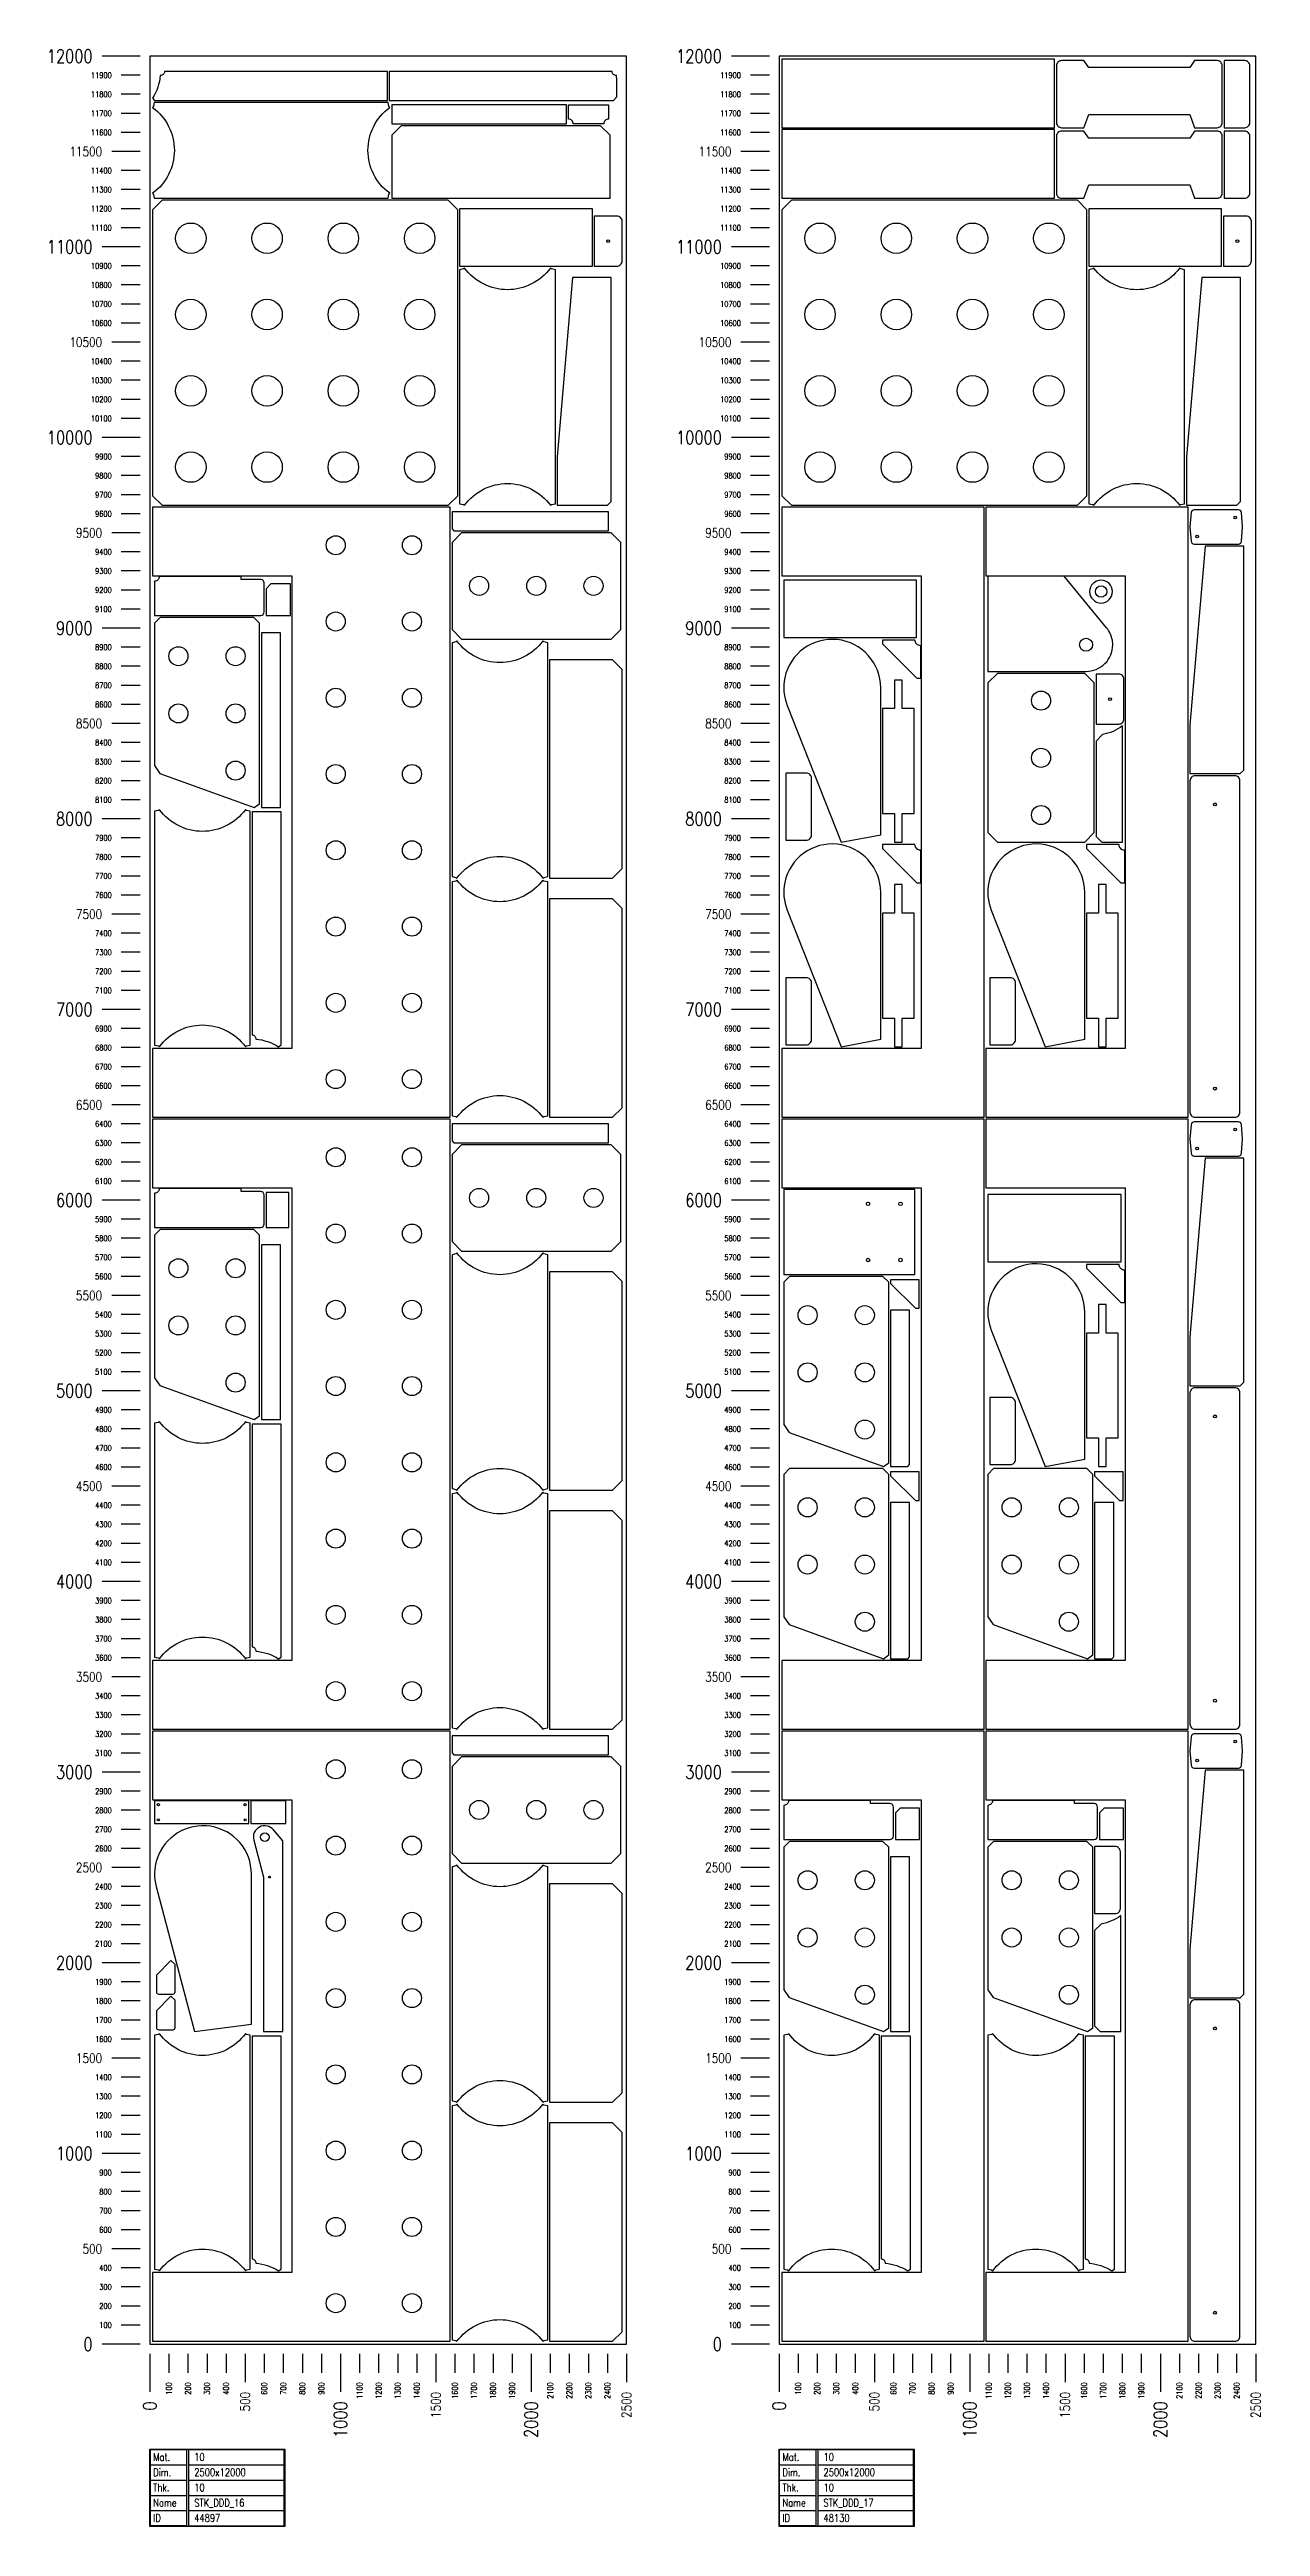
# Model space of a CAD drawing. Header units: millimetres. Extents: x 28039 to 145264, y 9873 to 40131.
# Drawn here: x 129013 to 135364, y 27140 to 40131 of the extents above; entities that cross this region are included whole.
import ezdxf
from ezdxf.enums import TextEntityAlignment as Align

# ---------------------------------------------------------------- set-up
doc = ezdxf.new("R2010")
doc.units = ezdxf.units.MM
doc.layers.add('TEXT', color=7, linetype='Continuous')
doc.styles.add('EasyCutStyle', font='romans.shx', dxfattribs={"width": 0.8})

# ---------------------------------------------------------------- blocks, each defined once
blk = doc.blocks.new('LogoSheet_44897')
at = {"color": 1}
for p, q in [((-50, 12000), (-250, 12000)), ((-50, 11000), (-250, 11000)), ((-50, 10000), (-250, 10000)), ((-50, 9000), (-250, 9000)), ((-50, 8000), (-250, 8000)), ((-50, 7000), (-250, 7000)), ((-50, 6000), (-250, 6000)), ((-50, 5000), (-250, 5000)), ((-50, 4000), (-250, 4000)), ((-50, 3000), (-250, 3000)), ((-50, 2000), (-250, 2000)), ((-50, 1000), (-250, 1000)), ((-50, 0), (-250, 0)), ((0, -50), (0, -250)), ((1000, -50), (1000, -250)), ((2000, -50), (2000, -250)), ((203, -553), (705, -553)), ((203, -633), (705, -633)), ((203, -713), (705, -713)), ((203, -793), (705, -793)), ((203, -873), (705, -873))]:
    blk.add_line(p, q, dxfattribs=at)
at = {"color": 2}
for p, q in [((-50, 11900), (-150, 11900)), ((-50, 11800), (-150, 11800)), ((-50, 11700), (-150, 11700)), ((-50, 11600), (-150, 11600)), ((-50, 11400), (-150, 11400)), ((-50, 11300), (-150, 11300)), ((-50, 11200), (-150, 11200)), ((-50, 11100), (-150, 11100)), ((-50, 10900), (-150, 10900)), ((-50, 10800), (-150, 10800)), ((-50, 10700), (-150, 10700)), ((-50, 10600), (-150, 10600)), ((-50, 10400), (-150, 10400)), ((-50, 10300), (-150, 10300)), ((-50, 10200), (-150, 10200)), ((-50, 10100), (-150, 10100)), ((-50, 9900), (-150, 9900)), ((-50, 9800), (-150, 9800)), ((-50, 9700), (-150, 9700)), ((-50, 9600), (-150, 9600)), ((-50, 9400), (-150, 9400)), ((-50, 9300), (-150, 9300)), ((-50, 9200), (-150, 9200)), ((-50, 9100), (-150, 9100)), ((-50, 8900), (-150, 8900)), ((-50, 8800), (-150, 8800)), ((-50, 8700), (-150, 8700)), ((-50, 8600), (-150, 8600)), ((-50, 8400), (-150, 8400)), ((-50, 8300), (-150, 8300)), ((-50, 8200), (-150, 8200)), ((-50, 8100), (-150, 8100)), ((-50, 7900), (-150, 7900)), ((-50, 7800), (-150, 7800)), ((-50, 7700), (-150, 7700)), ((-50, 7600), (-150, 7600)), ((-50, 7400), (-150, 7400)), ((-50, 7300), (-150, 7300)), ((-50, 7200), (-150, 7200)), ((-50, 7100), (-150, 7100)), ((-50, 6900), (-150, 6900)), ((-50, 6800), (-150, 6800)), ((-50, 6700), (-150, 6700)), ((-50, 6600), (-150, 6600)), ((-50, 6400), (-150, 6400)), ((-50, 6300), (-150, 6300)), ((-50, 6200), (-150, 6200)), ((-50, 6100), (-150, 6100)), ((-50, 5900), (-150, 5900)), ((-50, 5800), (-150, 5800)), ((-50, 5700), (-150, 5700)), ((-50, 5600), (-150, 5600)), ((-50, 5400), (-150, 5400)), ((-50, 5300), (-150, 5300)), ((-50, 5200), (-150, 5200)), ((-50, 5100), (-150, 5100)), ((-50, 4900), (-150, 4900)), ((-50, 4800), (-150, 4800)), ((-50, 4700), (-150, 4700)), ((-50, 4600), (-150, 4600)), ((-50, 4400), (-150, 4400)), ((-50, 4300), (-150, 4300)), ((-50, 4200), (-150, 4200)), ((-50, 4100), (-150, 4100)), ((-50, 3900), (-150, 3900)), ((-50, 3800), (-150, 3800)), ((-50, 3700), (-150, 3700)), ((-50, 3600), (-150, 3600)), ((-50, 3400), (-150, 3400)), ((-50, 3300), (-150, 3300)), ((-50, 3200), (-150, 3200)), ((-50, 3100), (-150, 3100)), ((-50, 2900), (-150, 2900)), ((-50, 2800), (-150, 2800)), ((-50, 2700), (-150, 2700)), ((-50, 2600), (-150, 2600)), ((-50, 2400), (-150, 2400)), ((-50, 2300), (-150, 2300)), ((-50, 2200), (-150, 2200)), ((-50, 2100), (-150, 2100)), ((-50, 1900), (-150, 1900)), ((-50, 1800), (-150, 1800)), ((-50, 1700), (-150, 1700)), ((-50, 1600), (-150, 1600)), ((-50, 1400), (-150, 1400)), ((-50, 1300), (-150, 1300)), ((-50, 1200), (-150, 1200)), ((-50, 1100), (-150, 1100)), ((-50, 900), (-150, 900)), ((-50, 800), (-150, 800)), ((-50, 700), (-150, 700)), ((-50, 600), (-150, 600)), ((-50, 400), (-150, 400)), ((-50, 300), (-150, 300)), ((-50, 200), (-150, 200)), ((-50, 100), (-150, 100)), ((100, -50), (100, -150)), ((200, -50), (200, -150)), ((300, -50), (300, -150)), ((400, -50), (400, -150)), ((600, -50), (600, -150)), ((700, -50), (700, -150)), ((800, -50), (800, -150)), ((900, -50), (900, -150)), ((1100, -50), (1100, -150)), ((1200, -50), (1200, -150)), ((1300, -50), (1300, -150)), ((1400, -50), (1400, -150)), ((1600, -50), (1600, -150)), ((1700, -50), (1700, -150)), ((1800, -50), (1800, -150)), ((1900, -50), (1900, -150)), ((2100, -50), (2100, -150)), ((2200, -50), (2200, -150)), ((2300, -50), (2300, -150)), ((2400, -50), (2400, -150))]:
    blk.add_line(p, q, dxfattribs=at)
at = {"color": 7}
for p, q in [((-50, 11500), (-200, 11500)), ((-50, 10500), (-200, 10500)), ((-50, 9500), (-200, 9500)), ((-50, 8500), (-200, 8500)), ((-50, 7500), (-200, 7500)), ((-50, 6500), (-200, 6500)), ((-50, 5500), (-200, 5500)), ((-50, 4500), (-200, 4500)), ((-50, 3500), (-200, 3500)), ((-50, 2500), (-200, 2500)), ((-50, 1500), (-200, 1500)), ((-50, 500), (-200, 500)), ((500, -50), (500, -200)), ((1500, -50), (1500, -200)), ((2500, -50), (2500, -200))]:
    blk.add_line(p, q, dxfattribs=at)
at = {"color": 5}
for p, q in [((3, -553), (193, -553)), ((3, -633), (193, -633)), ((3, -713), (193, -713)), ((3, -793), (193, -793)), ((3, -873), (193, -873))]:
    blk.add_line(p, q, dxfattribs=at)
blk.add_line((193, -633), (193, -953))
blk.add_lwpolyline([(0, -550), (708, -550), (708, -956), (0, -956)], close=True)
blk.add_lwpolyline([(3, -553), (193, -553), (193, -953), (3, -953)], close=True, dxfattribs=at)
at = {"color": 1}
blk.add_lwpolyline([(705, -553), (203, -553), (203, -953), (705, -953)], close=True, dxfattribs=at)
at = {"color": 7, "style": 'EasyCutStyle', "width": 0.8}
for s, height, p in [('12000', 70, (-300, 12000)), ('11900', 30, (-200, 11900)), ('11800', 30, (-200, 11800)), ('11700', 30, (-200, 11700)), ('11600', 30, (-200, 11600)), ('11500', 50, (-250, 11500)), ('11400', 30, (-200, 11400)), ('11300', 30, (-200, 11300)), ('11200', 30, (-200, 11200)), ('11100', 30, (-200, 11100)), ('11000', 70, (-300, 11000)), ('10900', 30, (-200, 10900)), ('10800', 30, (-200, 10800)), ('10700', 30, (-200, 10700)), ('10500', 50, (-250, 10500)), ('10600', 30, (-200, 10600)), ('10400', 30, (-200, 10400)), ('10300', 30, (-200, 10300)), ('10200', 30, (-200, 10200)), ('10000', 70, (-300, 10000)), ('10100', 30, (-200, 10100)), ('9900', 30, (-200, 9900)), ('9800', 30, (-200, 9800)), ('9700', 30, (-200, 9700)), ('9600', 30, (-200, 9600)), ('9500', 50, (-250, 9500)), ('9400', 30, (-200, 9400)), ('9300', 30, (-200, 9300)), ('9200', 30, (-200, 9200)), ('9100', 30, (-200, 9100)), ('9000', 70, (-300, 9000)), ('8900', 30, (-200, 8900)), ('8800', 30, (-200, 8800)), ('8700', 30, (-200, 8700)), ('8600', 30, (-200, 8600)), ('8500', 50, (-250, 8500)), ('8400', 30, (-200, 8400)), ('8300', 30, (-200, 8300)), ('8200', 30, (-200, 8200)), ('8100', 30, (-200, 8100)), ('8000', 70, (-300, 8000)), ('7900', 30, (-200, 7900)), ('7800', 30, (-200, 7800)), ('7700', 30, (-200, 7700)), ('7600', 30, (-200, 7600)), ('7500', 50, (-250, 7500)), ('7400', 30, (-200, 7400)), ('7300', 30, (-200, 7300)), ('7200', 30, (-200, 7200)), ('7000', 70, (-300, 7000)), ('7100', 30, (-200, 7100)), ('6900', 30, (-200, 6900)), ('6800', 30, (-200, 6800)), ('6700', 30, (-200, 6700)), ('6500', 50, (-250, 6500)), ('6600', 30, (-200, 6600)), ('6400', 30, (-200, 6400)), ('6300', 30, (-200, 6300)), ('6200', 30, (-200, 6200)), ('6100', 30, (-200, 6100)), ('6000', 70, (-300, 6000)), ('5900', 30, (-200, 5900)), ('5800', 30, (-200, 5800)), ('5700', 30, (-200, 5700)), ('5600', 30, (-200, 5600)), ('5500', 50, (-250, 5500)), ('5400', 30, (-200, 5400)), ('5300', 30, (-200, 5300)), ('5200', 30, (-200, 5200)), ('5100', 30, (-200, 5100)), ('5000', 70, (-300, 5000)), ('4900', 30, (-200, 4900)), ('4800', 30, (-200, 4800)), ('4700', 30, (-200, 4700)), ('4600', 30, (-200, 4600)), ('4500', 50, (-250, 4500)), ('4400', 30, (-200, 4400)), ('4300', 30, (-200, 4300)), ('4200', 30, (-200, 4200)), ('4000', 70, (-300, 4000)), ('4100', 30, (-200, 4100)), ('3900', 30, (-200, 3900)), ('3800', 30, (-200, 3800)), ('3700', 30, (-200, 3700)), ('3500', 50, (-250, 3500)), ('3600', 30, (-200, 3600)), ('3400', 30, (-200, 3400)), ('3300', 30, (-200, 3300)), ('3200', 30, (-200, 3200)), ('3000', 70, (-300, 3000)), ('3100', 30, (-200, 3100)), ('2900', 30, (-200, 2900)), ('2800', 30, (-200, 2800)), ('2700', 30, (-200, 2700)), ('2600', 30, (-200, 2600)), ('2500', 50, (-250, 2500)), ('2400', 30, (-200, 2400)), ('2300', 30, (-200, 2300)), ('2200', 30, (-200, 2200)), ('2100', 30, (-200, 2100)), ('2000', 70, (-300, 2000)), ('1900', 30, (-200, 1900)), ('1800', 30, (-200, 1800)), ('1700', 30, (-200, 1700)), ('1600', 30, (-200, 1600)), ('1500', 50, (-250, 1500)), ('1400', 30, (-200, 1400)), ('1300', 30, (-200, 1300)), ('1200', 30, (-200, 1200)), ('1100', 30, (-200, 1100)), ('1000', 70, (-300, 1000)), ('900', 30, (-200, 900)), ('800', 30, (-200, 800)), ('700', 30, (-200, 700)), ('500', 50, (-250, 500)), ('600', 30, (-200, 600)), ('400', 30, (-200, 400)), ('300', 30, (-200, 300)), ('200', 30, (-200, 200)), ('0', 70, (-300, 0)), ('100', 30, (-200, 100))]:
    blk.add_text(s, height=height, dxfattribs=at).set_placement(p, align=Align.MIDDLE_RIGHT)
for s, height, p in [('100', 30, (100, -200)), ('200', 30, (200, -200)), ('300', 30, (300, -200)), ('400', 30, (400, -200)), ('500', 50, (500, -250)), ('600', 30, (600, -200)), ('700', 30, (700, -200)), ('800', 30, (800, -200)), ('900', 30, (900, -200)), ('1100', 30, (1100, -200)), ('1200', 30, (1200, -200)), ('1300', 30, (1300, -200)), ('1400', 30, (1400, -200)), ('1500', 50, (1500, -250)), ('1600', 30, (1600, -200)), ('1700', 30, (1700, -200)), ('1800', 30, (1800, -200)), ('1900', 30, (1900, -200)), ('2100', 30, (2100, -200)), ('2200', 30, (2200, -200)), ('2300', 30, (2300, -200)), ('2400', 30, (2400, -200)), ('2500', 50, (2500, -250)), ('0', 70, (0, -300)), ('1000', 70, (1000, -300)), ('2000', 70, (2000, -300))]:
    blk.add_text(s, height=height, rotation=90, dxfattribs=at).set_placement(p, align=Align.MIDDLE_RIGHT)
at = {"style": 'EasyCutStyle', "width": 0.8}
for tag, p in [('MATERIAL_SHEET', (233, -612)), ('THICKNESS_SHEET', (233, -772)), ('DIMENSION_SHEET', (233, -692)), ('NAME_SHEET', (233, -852)), ('ID_SHEET', (233, -932))]:
    blk.add_attdef(tag, p, '', height=40, dxfattribs=at)
at = {"layer": 'TEXT', "color": 251, "style": 'EasyCutStyle', "width": 0.8}
for s, p in [('Mat.', (18, -612)), ('Thk.', (18, -772)), ('Dim.', (18, -692)), ('Name', (18, -852)), ('ID', (18, -932))]:
    blk.add_text(s, height=40, dxfattribs=at).set_placement(p)
blk = doc.blocks.new('LogoSheet_48130')
at = {"color": 1}
for p, q in [((-50, 12000), (-250, 12000)), ((-50, 11000), (-250, 11000)), ((-50, 10000), (-250, 10000)), ((-50, 9000), (-250, 9000)), ((-50, 8000), (-250, 8000)), ((-50, 7000), (-250, 7000)), ((-50, 6000), (-250, 6000)), ((-50, 5000), (-250, 5000)), ((-50, 4000), (-250, 4000)), ((-50, 3000), (-250, 3000)), ((-50, 2000), (-250, 2000)), ((-50, 1000), (-250, 1000)), ((-50, 0), (-250, 0)), ((0, -50), (0, -250)), ((1000, -50), (1000, -250)), ((2000, -50), (2000, -250)), ((203, -553), (705, -553)), ((203, -633), (705, -633)), ((203, -713), (705, -713)), ((203, -793), (705, -793)), ((203, -873), (705, -873))]:
    blk.add_line(p, q, dxfattribs=at)
at = {"color": 2}
for p, q in [((-50, 11900), (-150, 11900)), ((-50, 11800), (-150, 11800)), ((-50, 11700), (-150, 11700)), ((-50, 11600), (-150, 11600)), ((-50, 11400), (-150, 11400)), ((-50, 11300), (-150, 11300)), ((-50, 11200), (-150, 11200)), ((-50, 11100), (-150, 11100)), ((-50, 10900), (-150, 10900)), ((-50, 10800), (-150, 10800)), ((-50, 10700), (-150, 10700)), ((-50, 10600), (-150, 10600)), ((-50, 10400), (-150, 10400)), ((-50, 10300), (-150, 10300)), ((-50, 10200), (-150, 10200)), ((-50, 10100), (-150, 10100)), ((-50, 9900), (-150, 9900)), ((-50, 9800), (-150, 9800)), ((-50, 9700), (-150, 9700)), ((-50, 9600), (-150, 9600)), ((-50, 9400), (-150, 9400)), ((-50, 9300), (-150, 9300)), ((-50, 9200), (-150, 9200)), ((-50, 9100), (-150, 9100)), ((-50, 8900), (-150, 8900)), ((-50, 8800), (-150, 8800)), ((-50, 8700), (-150, 8700)), ((-50, 8600), (-150, 8600)), ((-50, 8400), (-150, 8400)), ((-50, 8300), (-150, 8300)), ((-50, 8200), (-150, 8200)), ((-50, 8100), (-150, 8100)), ((-50, 7900), (-150, 7900)), ((-50, 7800), (-150, 7800)), ((-50, 7700), (-150, 7700)), ((-50, 7600), (-150, 7600)), ((-50, 7400), (-150, 7400)), ((-50, 7300), (-150, 7300)), ((-50, 7200), (-150, 7200)), ((-50, 7100), (-150, 7100)), ((-50, 6900), (-150, 6900)), ((-50, 6800), (-150, 6800)), ((-50, 6700), (-150, 6700)), ((-50, 6600), (-150, 6600)), ((-50, 6400), (-150, 6400)), ((-50, 6300), (-150, 6300)), ((-50, 6200), (-150, 6200)), ((-50, 6100), (-150, 6100)), ((-50, 5900), (-150, 5900)), ((-50, 5800), (-150, 5800)), ((-50, 5700), (-150, 5700)), ((-50, 5600), (-150, 5600)), ((-50, 5400), (-150, 5400)), ((-50, 5300), (-150, 5300)), ((-50, 5200), (-150, 5200)), ((-50, 5100), (-150, 5100)), ((-50, 4900), (-150, 4900)), ((-50, 4800), (-150, 4800)), ((-50, 4700), (-150, 4700)), ((-50, 4600), (-150, 4600)), ((-50, 4400), (-150, 4400)), ((-50, 4300), (-150, 4300)), ((-50, 4200), (-150, 4200)), ((-50, 4100), (-150, 4100)), ((-50, 3900), (-150, 3900)), ((-50, 3800), (-150, 3800)), ((-50, 3700), (-150, 3700)), ((-50, 3600), (-150, 3600)), ((-50, 3400), (-150, 3400)), ((-50, 3300), (-150, 3300)), ((-50, 3200), (-150, 3200)), ((-50, 3100), (-150, 3100)), ((-50, 2900), (-150, 2900)), ((-50, 2800), (-150, 2800)), ((-50, 2700), (-150, 2700)), ((-50, 2600), (-150, 2600)), ((-50, 2400), (-150, 2400)), ((-50, 2300), (-150, 2300)), ((-50, 2200), (-150, 2200)), ((-50, 2100), (-150, 2100)), ((-50, 1900), (-150, 1900)), ((-50, 1800), (-150, 1800)), ((-50, 1700), (-150, 1700)), ((-50, 1600), (-150, 1600)), ((-50, 1400), (-150, 1400)), ((-50, 1300), (-150, 1300)), ((-50, 1200), (-150, 1200)), ((-50, 1100), (-150, 1100)), ((-50, 900), (-150, 900)), ((-50, 800), (-150, 800)), ((-50, 700), (-150, 700)), ((-50, 600), (-150, 600)), ((-50, 400), (-150, 400)), ((-50, 300), (-150, 300)), ((-50, 200), (-150, 200)), ((-50, 100), (-150, 100)), ((100, -50), (100, -150)), ((200, -50), (200, -150)), ((300, -50), (300, -150)), ((400, -50), (400, -150)), ((600, -50), (600, -150)), ((700, -50), (700, -150)), ((800, -50), (800, -150)), ((900, -50), (900, -150)), ((1100, -50), (1100, -150)), ((1200, -50), (1200, -150)), ((1300, -50), (1300, -150)), ((1400, -50), (1400, -150)), ((1600, -50), (1600, -150)), ((1700, -50), (1700, -150)), ((1800, -50), (1800, -150)), ((1900, -50), (1900, -150)), ((2100, -50), (2100, -150)), ((2200, -50), (2200, -150)), ((2300, -50), (2300, -150)), ((2400, -50), (2400, -150))]:
    blk.add_line(p, q, dxfattribs=at)
at = {"color": 7}
for p, q in [((-50, 11500), (-200, 11500)), ((-50, 10500), (-200, 10500)), ((-50, 9500), (-200, 9500)), ((-50, 8500), (-200, 8500)), ((-50, 7500), (-200, 7500)), ((-50, 6500), (-200, 6500)), ((-50, 5500), (-200, 5500)), ((-50, 4500), (-200, 4500)), ((-50, 3500), (-200, 3500)), ((-50, 2500), (-200, 2500)), ((-50, 1500), (-200, 1500)), ((-50, 500), (-200, 500)), ((500, -50), (500, -200)), ((1500, -50), (1500, -200)), ((2500, -50), (2500, -200))]:
    blk.add_line(p, q, dxfattribs=at)
at = {"color": 5}
for p, q in [((3, -553), (193, -553)), ((3, -633), (193, -633)), ((3, -713), (193, -713)), ((3, -793), (193, -793)), ((3, -873), (193, -873))]:
    blk.add_line(p, q, dxfattribs=at)
blk.add_line((193, -633), (193, -953))
blk.add_lwpolyline([(0, -550), (708, -550), (708, -956), (0, -956)], close=True)
blk.add_lwpolyline([(3, -553), (193, -553), (193, -953), (3, -953)], close=True, dxfattribs=at)
at = {"color": 1}
blk.add_lwpolyline([(705, -553), (203, -553), (203, -953), (705, -953)], close=True, dxfattribs=at)
at = {"color": 7, "style": 'EasyCutStyle', "width": 0.8}
for s, height, p in [('12000', 70, (-300, 12000)), ('11900', 30, (-200, 11900)), ('11800', 30, (-200, 11800)), ('11700', 30, (-200, 11700)), ('11600', 30, (-200, 11600)), ('11500', 50, (-250, 11500)), ('11400', 30, (-200, 11400)), ('11300', 30, (-200, 11300)), ('11200', 30, (-200, 11200)), ('11100', 30, (-200, 11100)), ('11000', 70, (-300, 11000)), ('10900', 30, (-200, 10900)), ('10800', 30, (-200, 10800)), ('10700', 30, (-200, 10700)), ('10500', 50, (-250, 10500)), ('10600', 30, (-200, 10600)), ('10400', 30, (-200, 10400)), ('10300', 30, (-200, 10300)), ('10200', 30, (-200, 10200)), ('10000', 70, (-300, 10000)), ('10100', 30, (-200, 10100)), ('9900', 30, (-200, 9900)), ('9800', 30, (-200, 9800)), ('9700', 30, (-200, 9700)), ('9600', 30, (-200, 9600)), ('9500', 50, (-250, 9500)), ('9400', 30, (-200, 9400)), ('9300', 30, (-200, 9300)), ('9200', 30, (-200, 9200)), ('9100', 30, (-200, 9100)), ('9000', 70, (-300, 9000)), ('8900', 30, (-200, 8900)), ('8800', 30, (-200, 8800)), ('8700', 30, (-200, 8700)), ('8600', 30, (-200, 8600)), ('8500', 50, (-250, 8500)), ('8400', 30, (-200, 8400)), ('8300', 30, (-200, 8300)), ('8200', 30, (-200, 8200)), ('8100', 30, (-200, 8100)), ('8000', 70, (-300, 8000)), ('7900', 30, (-200, 7900)), ('7800', 30, (-200, 7800)), ('7700', 30, (-200, 7700)), ('7600', 30, (-200, 7600)), ('7500', 50, (-250, 7500)), ('7400', 30, (-200, 7400)), ('7300', 30, (-200, 7300)), ('7200', 30, (-200, 7200)), ('7000', 70, (-300, 7000)), ('7100', 30, (-200, 7100)), ('6900', 30, (-200, 6900)), ('6800', 30, (-200, 6800)), ('6700', 30, (-200, 6700)), ('6500', 50, (-250, 6500)), ('6600', 30, (-200, 6600)), ('6400', 30, (-200, 6400)), ('6300', 30, (-200, 6300)), ('6200', 30, (-200, 6200)), ('6100', 30, (-200, 6100)), ('6000', 70, (-300, 6000)), ('5900', 30, (-200, 5900)), ('5800', 30, (-200, 5800)), ('5700', 30, (-200, 5700)), ('5600', 30, (-200, 5600)), ('5500', 50, (-250, 5500)), ('5400', 30, (-200, 5400)), ('5300', 30, (-200, 5300)), ('5200', 30, (-200, 5200)), ('5100', 30, (-200, 5100)), ('5000', 70, (-300, 5000)), ('4900', 30, (-200, 4900)), ('4800', 30, (-200, 4800)), ('4700', 30, (-200, 4700)), ('4600', 30, (-200, 4600)), ('4500', 50, (-250, 4500)), ('4400', 30, (-200, 4400)), ('4300', 30, (-200, 4300)), ('4200', 30, (-200, 4200)), ('4000', 70, (-300, 4000)), ('4100', 30, (-200, 4100)), ('3900', 30, (-200, 3900)), ('3800', 30, (-200, 3800)), ('3700', 30, (-200, 3700)), ('3500', 50, (-250, 3500)), ('3600', 30, (-200, 3600)), ('3400', 30, (-200, 3400)), ('3300', 30, (-200, 3300)), ('3200', 30, (-200, 3200)), ('3000', 70, (-300, 3000)), ('3100', 30, (-200, 3100)), ('2900', 30, (-200, 2900)), ('2800', 30, (-200, 2800)), ('2700', 30, (-200, 2700)), ('2600', 30, (-200, 2600)), ('2500', 50, (-250, 2500)), ('2400', 30, (-200, 2400)), ('2300', 30, (-200, 2300)), ('2200', 30, (-200, 2200)), ('2100', 30, (-200, 2100)), ('2000', 70, (-300, 2000)), ('1900', 30, (-200, 1900)), ('1800', 30, (-200, 1800)), ('1700', 30, (-200, 1700)), ('1600', 30, (-200, 1600)), ('1500', 50, (-250, 1500)), ('1400', 30, (-200, 1400)), ('1300', 30, (-200, 1300)), ('1200', 30, (-200, 1200)), ('1100', 30, (-200, 1100)), ('1000', 70, (-300, 1000)), ('900', 30, (-200, 900)), ('800', 30, (-200, 800)), ('700', 30, (-200, 700)), ('500', 50, (-250, 500)), ('600', 30, (-200, 600)), ('400', 30, (-200, 400)), ('300', 30, (-200, 300)), ('200', 30, (-200, 200)), ('0', 70, (-300, 0)), ('100', 30, (-200, 100))]:
    blk.add_text(s, height=height, dxfattribs=at).set_placement(p, align=Align.MIDDLE_RIGHT)
for s, height, p in [('100', 30, (100, -200)), ('200', 30, (200, -200)), ('300', 30, (300, -200)), ('400', 30, (400, -200)), ('500', 50, (500, -250)), ('600', 30, (600, -200)), ('700', 30, (700, -200)), ('800', 30, (800, -200)), ('900', 30, (900, -200)), ('1100', 30, (1100, -200)), ('1200', 30, (1200, -200)), ('1300', 30, (1300, -200)), ('1400', 30, (1400, -200)), ('1500', 50, (1500, -250)), ('1600', 30, (1600, -200)), ('1700', 30, (1700, -200)), ('1800', 30, (1800, -200)), ('1900', 30, (1900, -200)), ('2100', 30, (2100, -200)), ('2200', 30, (2200, -200)), ('2300', 30, (2300, -200)), ('2400', 30, (2400, -200)), ('2500', 50, (2500, -250)), ('0', 70, (0, -300)), ('1000', 70, (1000, -300)), ('2000', 70, (2000, -300))]:
    blk.add_text(s, height=height, rotation=90, dxfattribs=at).set_placement(p, align=Align.MIDDLE_RIGHT)
at = {"style": 'EasyCutStyle', "width": 0.8}
for tag, p in [('MATERIAL_SHEET', (233, -612)), ('THICKNESS_SHEET', (233, -772)), ('DIMENSION_SHEET', (233, -692)), ('NAME_SHEET', (233, -852)), ('ID_SHEET', (233, -932))]:
    blk.add_attdef(tag, p, '', height=40, dxfattribs=at)
at = {"layer": 'TEXT', "color": 251, "style": 'EasyCutStyle', "width": 0.8}
for s, p in [('Mat.', (18, -612)), ('Thk.', (18, -772)), ('Dim.', (18, -692)), ('Name', (18, -852)), ('ID', (18, -932))]:
    blk.add_text(s, height=40, dxfattribs=at).set_placement(p)

msp = doc.modelspace()

# ---------------------------------------------------------------- linework, layer by layer
at = {"color": 34, "true_color": 0x945a17}
for points in [[(129539, 28096), (132039, 28096), (132039, 40096), (129539, 40096)], [(132839, 28096), (135339, 28096), (135339, 40096), (132839, 40096)]]:
    msp.add_lwpolyline(points, close=True, dxfattribs=at)
at = {"color": 2, "elevation": 0}
for points in [[(129594, 39995, -0.113956), (129554, 39876), (129563, 39863), (130785, 39863), (130785, 40015), (129616, 40015, -0.434245)], [(130795, 39863), (131970, 39863), (131989, 39882), (131989, 39974), (131986, 39992), (131986, 39995, -0.436964), (131964, 40015), (130795, 40015)], [(134294, 39748, 0.414214), (134321, 39721), (134438, 39721), (134463, 39791), (134993, 39791), (135018, 39721), (135136, 39721, 0.414214), (135163, 39748), (135163, 40046, 0.414214), (135136, 40073), (135018, 40073), (134993, 40036), (134463, 40036), (134438, 40073), (134321, 40073, 0.414214), (134294, 40046)], [(135281, 39721, 0.414214), (135308, 39748), (135308, 40046, 0.414214), (135281, 40073), (135173, 40073), (135173, 39721)], [(129554, 39827, -0.505791), (129554, 39377), (129558, 39370), (129562, 39351), (130789, 39351), (130793, 39370), (130797, 39377, -0.505791), (130797, 39827), (130793, 39833), (130789, 39853), (129562, 39853), (129558, 39833)], [(134294, 39378, 0.414214), (134321, 39351), (134438, 39351), (134463, 39421), (134993, 39421), (135018, 39351), (135136, 39351, 0.414214), (135163, 39378), (135163, 39676, 0.414214), (135136, 39703), (135018, 39703), (134993, 39666), (134463, 39666), (134438, 39703), (134321, 39703, 0.414214), (134294, 39676)], [(135281, 39351, 0.414214), (135308, 39378), (135308, 39676, 0.414214), (135281, 39703), (135173, 39703), (135173, 39351)], [(131989, 38995, 0.414214), (132016, 39022), (132016, 39230, 0.414214), (131989, 39257), (131870, 39257), (131870, 38995)], [(135289, 38995, 0.414214), (135316, 39022), (135316, 39230, 0.414214), (135289, 39257), (135170, 39257), (135170, 38995)], [(131190, 37741, -0.505791), (131640, 37741), (131646, 37745), (131666, 37749), (131666, 38976), (131646, 38980), (131640, 38985, -0.505791), (131190, 38985), (131184, 38980), (131164, 38976), (131164, 37749), (131184, 37745)], [(134490, 37741, -0.505791), (134940, 37741), (134946, 37745), (134966, 37749), (134966, 38976), (134946, 38980), (134940, 38985, -0.505791), (134490, 38985), (134484, 38980), (134464, 38976), (134464, 37749), (134484, 37745)], [(135264, 37552), (135270, 37628), (135264, 37702, 0.39097), (135248, 37717), (135016, 37717, 0.39097), (135000, 37702), (134994, 37627), (135000, 37552, 0.39097), (135016, 37537), (135248, 37537, 0.39097)], [(129564, 37163), (130121, 37163, 0.414214), (130139, 37181), (130139, 37333, 0.414214), (130121, 37351), (130018, 37351), (130018, 37367), (129589, 37367, -0.414214), (129564, 37342)], [(133934, 36869), (134449, 36869, 0.414214), (134589, 37009), (134587, 37033, 0.129773), (134557, 37098), (134334, 37369), (133934, 37369)], [(134528, 37228, 1), (134528, 37348, 1)], [(131150, 35785, -0.505791), (131600, 35785), (131606, 35789), (131626, 35793), (131626, 37020), (131606, 37024), (131600, 37029, -0.505791), (131150, 37029), (131144, 37024), (131124, 37020), (131124, 35793), (131144, 35789)], [(133165, 35974), (133372, 36013), (133372, 36783, 0.900557), (132869, 36836, 0.147691), (132882, 36690)], [(133582, 36834), (133582, 37004, -0.414214), (133552, 37034), (133382, 37034), (133382, 37014), (133562, 36834)], [(134621, 36593, 0.414214), (134648, 36620), (134648, 36828, 0.414214), (134621, 36855), (134502, 36855), (134502, 36593)], [(134640, 35974), (134640, 36583, -0.113016), (134536, 36538), (134502, 36504), (134502, 36004), (134532, 35974)], [(132982, 35984, 0.414214), (133009, 36011), (133009, 36309, 0.414214), (132982, 36336), (132874, 36336), (132874, 35984)], [(135229, 34531, 0.414214), (135256, 34558), (135256, 36295, 0.414214), (135229, 36322), (135021, 36322, 0.414214), (134994, 36295), (134994, 34558, 0.414214), (135021, 34531)], [(129590, 34901, -0.505791), (130040, 34901), (130046, 34905), (130066, 34909), (130066, 36136), (130046, 36140), (130040, 36144, -0.505791), (129590, 36144), (129584, 36140), (129564, 36136), (129564, 34909), (129584, 34905)], [(130095, 34941, -0.113956), (130214, 34901), (130228, 34910), (130228, 36132), (130075, 36132), (130075, 34963, -0.434245)], [(133165, 34901), (133372, 34940), (133372, 35710, 0.900557), (132869, 35763, 0.147691), (132882, 35617)], [(133582, 35761), (133582, 35931, -0.414214), (133552, 35961), (133382, 35961), (133382, 35941), (133562, 35761)], [(134235, 34901), (134442, 34940), (134442, 35710, 0.900557), (133939, 35763, 0.147691), (133952, 35617)], [(134652, 35761), (134652, 35931, -0.414214), (134622, 35961), (134452, 35961), (134452, 35941), (134632, 35761)], [(131150, 34531, -0.505791), (131600, 34531), (131606, 34535), (131626, 34539), (131626, 35766), (131606, 35770), (131600, 35775, -0.505791), (131150, 35775), (131144, 35770), (131124, 35766), (131124, 34539), (131144, 34535)], [(132982, 34911, 0.414214), (133009, 34938), (133009, 35236, 0.414214), (132982, 35263), (132874, 35263), (132874, 34911)], [(134052, 34911, 0.414214), (134079, 34938), (134079, 35236, 0.414214), (134052, 35263), (133944, 35263), (133944, 34911)], [(135264, 34342), (135270, 34418), (135264, 34492, 0.39097), (135248, 34507), (135016, 34507, 0.39097), (135000, 34492), (134994, 34417), (135000, 34342, 0.39097), (135016, 34327), (135248, 34327, 0.39097)], [(129564, 33953), (130121, 33953, 0.414214), (130139, 33971), (130139, 34123, 0.414214), (130121, 34141), (130018, 34141), (130018, 34157), (129589, 34157, -0.414214), (129564, 34132)], [(131150, 32575, -0.505791), (131600, 32575), (131606, 32579), (131626, 32583), (131626, 33810), (131606, 33814), (131600, 33819, -0.505791), (131150, 33819), (131144, 33814), (131124, 33810), (131124, 32583), (131144, 32579)], [(134235, 32699), (134442, 32738), (134442, 33508, 0.900557), (133939, 33561, 0.147691), (133952, 33415)], [(134652, 33559), (134652, 33729, -0.414214), (134622, 33759), (134452, 33759), (134452, 33739), (134632, 33559)], [(134052, 32709, 0.414214), (134079, 32736), (134079, 33034, 0.414214), (134052, 33061), (133944, 33061), (133944, 32709)], [(135229, 31321, 0.414214), (135256, 31348), (135256, 33085, 0.414214), (135229, 33112), (135021, 33112, 0.414214), (134994, 33085), (134994, 31348, 0.414214), (135021, 31321)], [(129590, 31691, -0.505791), (130040, 31691), (130046, 31695), (130066, 31699), (130066, 32926), (130046, 32930), (130040, 32934, -0.505791), (129590, 32934), (129584, 32930), (129564, 32926), (129564, 31699), (129584, 31695)], [(130095, 31731, -0.113956), (130214, 31691), (130228, 31700), (130228, 32922), (130075, 32922), (130075, 31753, -0.434245)], [(131150, 31321, -0.505791), (131600, 31321), (131606, 31325), (131626, 31329), (131626, 32556), (131606, 32560), (131600, 32565, -0.505791), (131150, 32565), (131144, 32560), (131124, 32556), (131124, 31329), (131144, 31325)], [(135264, 31132), (135270, 31208), (135264, 31282, 0.39097), (135248, 31297), (135016, 31297, 0.39097), (135000, 31282), (134994, 31207), (135000, 31132, 0.39097), (135016, 31117), (135248, 31117, 0.39097)], [(132864, 30743), (133421, 30743, 0.414214), (133439, 30761), (133439, 30913, 0.414214), (133421, 30931), (133318, 30931), (133318, 30947), (132889, 30947, -0.414214), (132864, 30922)], [(133934, 30743), (134491, 30743, 0.414214), (134509, 30761), (134509, 30913, 0.414214), (134491, 30931), (134388, 30931), (134388, 30947), (133959, 30947, -0.414214), (133934, 30922)], [(129576, 30638, 0.14267), (129572, 30496), (129774, 29735), (130072, 29774), (130072, 30561, 0.857012)], [(130084, 30739), (130136, 30545), (130136, 29735), (130236, 29735), (130236, 30735), (130188, 30793, 0.80729)], [(134602, 30354, 0.414214), (134629, 30381), (134629, 30679, 0.414214), (134602, 30706), (134494, 30706), (134494, 30354)], [(131150, 29365, -0.505791), (131600, 29365), (131606, 29369), (131626, 29373), (131626, 30600), (131606, 30604), (131600, 30609, -0.505791), (131150, 30609), (131144, 30604), (131124, 30600), (131124, 29373), (131144, 29369)], [(134632, 29735), (134632, 30344, -0.113016), (134528, 30299), (134494, 30265), (134494, 29765), (134524, 29735)], [(129660, 29932, 0.414214), (129672, 29944), (129672, 30087), (129650, 30109), (129574, 30032), (129574, 29944, 0.414214), (129586, 29932)], [(129660, 29745, 0.414214), (129672, 29757), (129672, 29900), (129650, 29922), (129574, 29845), (129574, 29757, 0.414214), (129586, 29745)], [(135229, 28111, 0.414214), (135256, 28138), (135256, 29875, 0.414214), (135229, 29902), (135021, 29902, 0.414214), (134994, 29875), (134994, 28138, 0.414214), (135021, 28111)], [(129590, 28481, -0.505791), (130040, 28481), (130046, 28485), (130066, 28489), (130066, 29716), (130046, 29720), (130040, 29724, -0.505791), (129590, 29724), (129584, 29720), (129564, 29716), (129564, 28489), (129584, 28485)], [(130095, 28521, -0.113956), (130214, 28481), (130228, 28490), (130228, 29712), (130075, 29712), (130075, 28543, -0.434245)], [(132890, 28481, -0.505791), (133340, 28481), (133346, 28485), (133366, 28489), (133366, 29716), (133346, 29720), (133340, 29724, -0.505791), (132890, 29724), (132884, 29720), (132864, 29716), (132864, 28489), (132884, 28485)], [(133395, 28521, -0.113956), (133514, 28481), (133528, 28490), (133528, 29712), (133375, 29712), (133375, 28543, -0.434245)], [(133960, 28481, -0.505791), (134410, 28481), (134416, 28485), (134436, 28489), (134436, 29716), (134416, 29720), (134410, 29724, -0.505791), (133960, 29724), (133954, 29720), (133934, 29716), (133934, 28489), (133954, 28485)], [(134465, 28521, -0.113956), (134584, 28481), (134598, 28490), (134598, 29712), (134445, 29712), (134445, 28543, -0.434245)], [(131150, 28111, -0.505791), (131600, 28111), (131606, 28115), (131626, 28119), (131626, 29346), (131606, 29350), (131600, 29355, -0.505791), (131150, 29355), (131144, 29350), (131124, 29346), (131124, 28119), (131144, 28115)]]:
    msp.add_lwpolyline(points, format="xyb", close=True, dxfattribs=at)
at = {"color": 2}
for points in [[(132854, 39721), (134284, 39721), (134284, 40081), (132854, 40081)], [(130808, 39741), (131725, 39741), (131725, 39841), (130808, 39841)], [(131953, 39351), (131953, 39681), (131903, 39731), (130858, 39731), (130808, 39681), (130808, 39351)], [(132854, 39351), (134284, 39351), (134284, 39711), (132854, 39711)], [(131104, 37741), (131154, 37791), (131154, 39291), (131104, 39341), (129604, 39341), (129554, 39291), (129554, 37791), (129604, 37741)], [(131164, 38995), (131860, 38995), (131860, 39295), (131164, 39295)], [(134404, 37741), (134454, 37791), (134454, 39291), (134404, 39341), (132904, 39341), (132854, 39291), (132854, 37791), (132904, 37741)], [(134464, 38995), (135160, 38995), (135160, 39295), (134464, 39295)], [(131940, 37741), (131959, 37760), (131959, 38935), (131756, 38935), (131676, 37995), (131676, 37741)], [(135240, 37741), (135259, 37760), (135259, 38935), (135056, 38935), (134976, 37995), (134976, 37741)], [(131114, 34531), (131114, 37731), (129554, 37731), (129554, 37371), (130284, 37371), (130284, 34891), (129554, 34891), (129554, 34531)], [(131124, 37617), (131134, 37607), (131944, 37607), (131944, 37707), (131124, 37707)], [(133914, 34531), (133914, 37731), (132854, 37731), (132854, 37371), (133584, 37371), (133584, 34891), (132854, 34891), (132854, 34531)], [(134984, 34531), (134984, 37731), (133924, 37731), (133924, 37371), (134654, 37371), (134654, 34891), (133924, 34891), (133924, 34531)], [(131124, 37089), (131174, 37039), (131959, 37039), (132009, 37089), (132009, 37546), (131959, 37596), (131174, 37596), (131124, 37546)], [(135258, 36333), (135277, 36352), (135277, 37527), (135074, 37527), (134994, 36587), (134994, 36333)], [(130276, 37163), (130276, 37328), (130174, 37328), (130149, 37303), (130149, 37163)], [(132864, 37047), (133560, 37047), (133560, 37347), (132864, 37347)], [(130086, 36155), (130114, 36175), (130114, 37122), (130084, 37152), (129594, 37152), (129564, 37122), (129564, 36375), (129592, 36334)], [(130224, 36155), (130224, 37072), (130124, 37072), (130124, 36155)], [(131636, 35785), (131966, 35785), (132016, 35835), (132016, 36880), (131966, 36930), (131636, 36930)], [(133485, 35974), (133485, 36124), (133548, 36124), (133548, 36674), (133485, 36674), (133485, 36824), (133445, 36824), (133445, 36674), (133382, 36674), (133382, 36124), (133445, 36124), (133445, 35974)], [(134442, 35974), (134492, 36024), (134492, 36809), (134442, 36859), (133984, 36859), (133934, 36809), (133934, 36024), (133984, 35974)], [(133485, 34901), (133485, 35051), (133548, 35051), (133548, 35601), (133485, 35601), (133485, 35751), (133445, 35751), (133445, 35601), (133382, 35601), (133382, 35051), (133445, 35051), (133445, 34901)], [(134555, 34901), (134555, 35051), (134618, 35051), (134618, 35601), (134555, 35601), (134555, 35751), (134515, 35751), (134515, 35601), (134452, 35601), (134452, 35051), (134515, 35051), (134515, 34901)], [(131636, 34531), (131966, 34531), (132016, 34581), (132016, 35626), (131966, 35676), (131636, 35676)], [(131114, 31321), (131114, 34521), (129554, 34521), (129554, 34161), (130284, 34161), (130284, 31681), (129554, 31681), (129554, 31321)], [(131124, 34407), (131134, 34397), (131944, 34397), (131944, 34497), (131124, 34497)], [(133914, 31321), (133914, 34521), (132854, 34521), (132854, 34161), (133584, 34161), (133584, 31681), (132854, 31681), (132854, 31321)], [(134984, 31321), (134984, 34521), (133924, 34521), (133924, 34161), (134654, 34161), (134654, 31681), (133924, 31681), (133924, 31321)], [(131124, 33879), (131174, 33829), (131959, 33829), (132009, 33879), (132009, 34336), (131959, 34386), (131174, 34386), (131124, 34336)], [(135258, 33123), (135277, 33142), (135277, 34317), (135074, 34317), (134994, 33377), (134994, 33123)], [(130269, 33953), (130269, 34136), (130149, 34136), (130149, 33953)], [(132864, 33707), (133551, 33707), (133551, 34152), (132864, 34152)], [(134634, 33772), (134634, 34126), (133934, 34126), (133934, 33772)], [(130086, 32945), (130114, 32965), (130114, 33912), (130084, 33942), (129594, 33942), (129564, 33912), (129564, 33165), (129592, 33124)], [(130224, 32945), (130224, 33862), (130124, 33862), (130124, 32945)], [(131636, 32575), (131966, 32575), (132016, 32625), (132016, 33670), (131966, 33720), (131636, 33720)], [(133386, 32699), (133414, 32719), (133414, 33666), (133384, 33696), (132894, 33696), (132864, 33666), (132864, 32919), (132892, 32878)], [(133574, 33529), (133574, 33679), (133424, 33679), (133424, 33659), (133554, 33529)], [(133514, 32699), (133524, 32709), (133524, 33519), (133424, 33519), (133424, 32699)], [(134555, 32699), (134555, 32849), (134618, 32849), (134618, 33399), (134555, 33399), (134555, 33549), (134515, 33549), (134515, 33399), (134452, 33399), (134452, 32849), (134515, 32849), (134515, 32699)], [(133386, 31691), (133414, 31711), (133414, 32658), (133384, 32688), (132894, 32688), (132864, 32658), (132864, 31911), (132892, 31870)], [(133574, 32521), (133574, 32671), (133424, 32671), (133424, 32651), (133554, 32521)], [(134456, 31691), (134484, 31711), (134484, 32658), (134454, 32688), (133964, 32688), (133934, 32658), (133934, 31911), (133962, 31870)], [(134644, 32521), (134644, 32671), (134494, 32671), (134494, 32651), (134624, 32521)], [(133514, 31691), (133524, 31701), (133524, 32511), (133424, 32511), (133424, 31691)], [(134584, 31691), (134594, 31701), (134594, 32511), (134494, 32511), (134494, 31691)], [(131636, 31321), (131966, 31321), (132016, 31371), (132016, 32416), (131966, 32466), (131636, 32466)], [(131114, 28111), (131114, 31311), (129554, 31311), (129554, 30951), (130284, 30951), (130284, 28471), (129554, 28471), (129554, 28111)], [(133914, 28111), (133914, 31311), (132854, 31311), (132854, 30951), (133584, 30951), (133584, 28471), (132854, 28471), (132854, 28111)], [(134984, 28111), (134984, 31311), (133924, 31311), (133924, 30951), (134654, 30951), (134654, 28471), (133924, 28471), (133924, 28111)], [(131124, 31197), (131134, 31187), (131944, 31187), (131944, 31287), (131124, 31287)], [(131124, 30669), (131174, 30619), (131959, 30619), (132009, 30669), (132009, 31126), (131959, 31176), (131174, 31176), (131124, 31126)], [(135258, 29913), (135277, 29932), (135277, 31107), (135074, 31107), (134994, 30167), (134994, 29913)], [(129564, 30826), (130059, 30826), (130059, 30946), (129564, 30946)], [(130069, 30826), (130252, 30826), (130252, 30946), (130069, 30946)], [(133576, 30743), (133576, 30908), (133474, 30908), (133449, 30883), (133449, 30743)], [(134646, 30743), (134646, 30908), (134544, 30908), (134519, 30883), (134519, 30743)], [(133386, 29735), (133414, 29755), (133414, 30702), (133384, 30732), (132894, 30732), (132864, 30702), (132864, 29955), (132892, 29914)], [(134456, 29735), (134484, 29755), (134484, 30702), (134454, 30732), (133964, 30732), (133934, 30702), (133934, 29955), (133962, 29914)], [(133524, 29735), (133524, 30652), (133424, 30652), (133424, 29735)], [(131636, 29365), (131966, 29365), (132016, 29415), (132016, 30460), (131966, 30510), (131636, 30510)], [(131636, 28111), (131966, 28111), (132016, 28161), (132016, 29206), (131966, 29256), (131636, 29256)]]:
    msp.add_lwpolyline(points, close=True, dxfattribs=at)
at = {"color": 1, "elevation": 0}
msp.add_lwpolyline([(131735, 39766), (131735, 39841), (131945, 39841), (131945, 39766, 0.414214), (131920, 39741), (131760, 39741, 0.414214)], format="xyb", close=True, dxfattribs=at)
at = {"color": 4}
for centre, radius in [((129754, 39141), 80), ((130154, 39141), 80), ((130554, 39141), 80), ((130954, 39141), 80), ((131943, 39126, 0), 7.5), ((133054, 39141), 80), ((133454, 39141), 80), ((133854, 39141), 80), ((134254, 39141), 80), ((135243, 39126, 0), 7.5), ((129754, 38741), 80), ((130154, 38741), 80), ((130554, 38741), 80), ((130954, 38741), 80), ((133054, 38741), 80), ((133454, 38741), 80), ((133854, 38741), 80), ((134254, 38741), 80), ((129754, 38341), 80), ((130154, 38341), 80), ((130554, 38341), 80), ((130954, 38341), 80), ((133054, 38341), 80), ((133454, 38341), 80), ((133854, 38341), 80), ((134254, 38341), 80), ((129754, 37941), 80), ((130154, 37941), 80), ((130554, 37941), 80), ((130954, 37941), 80), ((133054, 37941), 80), ((133454, 37941), 80), ((133854, 37941), 80), ((134254, 37941), 80), ((135232, 37677, 0), 7), ((130514, 37531), 50), ((130914, 37531), 50), ((135032, 37577, 0), 7), ((131266, 37318), 50), ((131566, 37318), 50), ((131866, 37318), 50), ((134528, 37288, 0), 30), ((130514, 37131), 50), ((130914, 37131), 50), ((134449, 37009, 0), 34), ((129689, 36949), 50), ((129989, 36949), 50), ((130514, 36731), 50), ((130914, 36731), 50), ((134213, 36716), 50), ((129689, 36649), 50), ((129989, 36649), 50), ((134575, 36724, 0), 7.5), ((129989, 36349), 50), ((130514, 36331), 50), ((130914, 36331), 50), ((134213, 36416), 50), ((134213, 36116), 50), ((135125, 36172, 0), 7.5), ((130514, 35931), 50), ((130914, 35931), 50), ((130514, 35531), 50), ((130914, 35531), 50), ((130514, 35131), 50), ((130914, 35131), 50), ((130514, 34731), 50), ((130914, 34731), 50), ((135125, 34681, 0), 7.5), ((135232, 34467, 0), 7), ((130514, 34321), 50), ((130914, 34321), 50), ((135032, 34367, 0), 7), ((131266, 34108), 50), ((131566, 34108), 50), ((131866, 34108), 50), ((133306, 34077), 9), ((133306, 34077), 9), ((133476, 34077), 9), ((133476, 34077), 9), ((130514, 33921), 50), ((130914, 33921), 50), ((129689, 33739), 50), ((129989, 33739), 50), ((133306, 33782), 9), ((133306, 33782), 9), ((133476, 33782), 9), ((133476, 33782), 9), ((130514, 33521), 50), ((130914, 33521), 50), ((132989, 33493), 50), ((133289, 33493), 50), ((129689, 33439), 50), ((129989, 33439), 50), ((129989, 33139), 50), ((130514, 33121), 50), ((130914, 33121), 50), ((132989, 33193), 50), ((133289, 33193), 50), ((133289, 32893), 50), ((135125, 32962, 0), 7.5), ((130514, 32721), 50), ((130914, 32721), 50), ((132989, 32485), 50), ((133289, 32485), 50), ((134059, 32485), 50), ((134359, 32485), 50), ((130514, 32321), 50), ((130914, 32321), 50), ((132989, 32185), 50), ((133289, 32185), 50), ((134059, 32185), 50), ((134359, 32185), 50), ((130514, 31921), 50), ((130914, 31921), 50), ((133289, 31885), 50), ((134359, 31885), 50), ((130514, 31521), 50), ((130914, 31521), 50), ((135125, 31471, 0), 7.5), ((135232, 31257, 0), 7), ((130514, 31111), 50), ((130914, 31111), 50), ((135032, 31157, 0), 7), ((129584, 30926), 6), ((130039, 30926), 6), ((131266, 30898), 50), ((131566, 30898), 50), ((131866, 30898), 50), ((129584, 30846), 6), ((130039, 30846), 6), ((130142, 30755, 0), 22.5), ((130514, 30711), 50), ((130914, 30711), 50), ((130166, 30546, 0), 5), ((132989, 30529), 50), ((133289, 30529), 50), ((134059, 30529), 50), ((134359, 30529), 50), ((130514, 30311), 50), ((130914, 30311), 50), ((132989, 30229), 50), ((133289, 30229), 50), ((134059, 30229), 50), ((134359, 30229), 50), ((130514, 29911), 50), ((130914, 29911), 50), ((133289, 29929), 50), ((134359, 29929), 50), ((135125, 29752, 0), 7.5), ((130514, 29511), 50), ((130914, 29511), 50), ((130514, 29111), 50), ((130914, 29111), 50), ((130514, 28711), 50), ((130914, 28711), 50), ((130514, 28311), 50), ((130914, 28311), 50), ((135125, 28261, 0), 7.5)]:
    msp.add_circle(centre, radius, dxfattribs=at)

# ---------------------------------------------------------------- block references
for name, p, values in [('LogoSheet_44897', (129539, 28096), {'DIMENSION_SHEET': '2500x12000', 'THICKNESS_SHEET': '10', 'NAME_SHEET': 'STK_DDD_16', 'ID_SHEET': '44897', 'MATERIAL_SHEET': '10'}), ('LogoSheet_48130', (132839, 28096), {'DIMENSION_SHEET': '2500x12000', 'THICKNESS_SHEET': '10', 'NAME_SHEET': 'STK_DDD_17', 'ID_SHEET': '48130', 'MATERIAL_SHEET': '10'})]:
    msp.add_blockref(name, p).add_auto_attribs(values)

doc.saveas('drawing.dxf')
